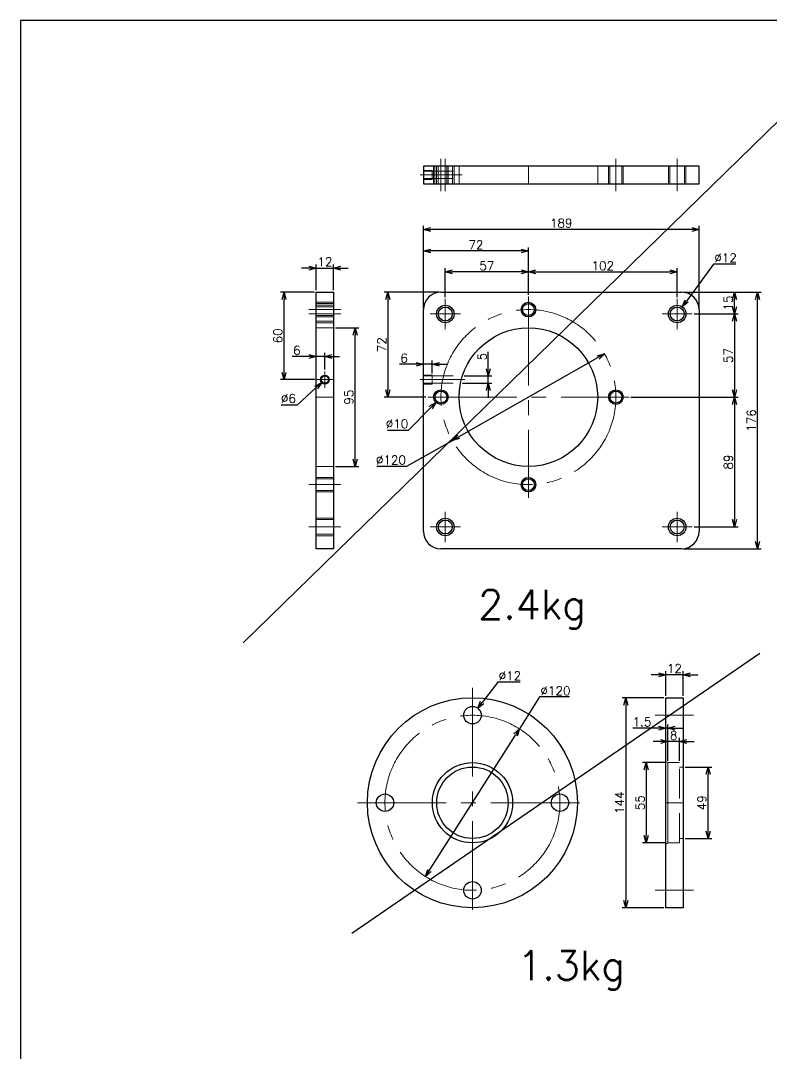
# Model space of a CAD drawing. Header units: millimetres. Extents: x 0 to 49006, y -7876 to 6995.
# Drawn here: x 12819 to 13334, y -6426 to -5718 of the extents above; entities that cross this region are included whole.
import ezdxf

# ---------------------------------------------------------------- set-up
doc = ezdxf.new("R2010")
doc.units = ezdxf.units.MM
doc.header["$LTSCALE"] = 3.2
doc.header["$PDMODE"] = 99
doc.header["$PDSIZE"] = 1
doc.linetypes.add('CENTER2', pattern=[28.575, 19.05, -3.175, 3.175, -3.175])
doc.linetypes.add('HIDDEN', pattern=[9.525, 6.35, -3.175])
for name, color, linetype, lineweight in [('04_HIDDEN', 2, 'HIDDEN', 13), ('05_CENTER', 4, 'CENTER2', 13), ('08_DIM', 3, 'Continuous', 13)]:
    doc.layers.add(name, color=color, linetype=linetype, lineweight=lineweight)
doc.layers.add('10_DRAFT', color=8, linetype='Continuous', lineweight=0, plot=False)
doc.styles.add('KSS_TXT', font='txt.shx', dxfattribs={"bigfont": 'extfont2.shx'})
doc.dimstyles.new('KSS_DIM', dxfattribs={"dimscale": 12, "dimtxt": 3, "dimasz": 2.5, "dimexe": 1.25, "dimexo": 0.625, "dimtad": 1, "dimdsep": 46, "dimtxsty": 'KSS_TXT', "dimblk": 'OPEN30', "dimcen": 0, "dimazin": 2, "dimtfac": 0.75, "dimtmove": 0, "dimatfit": 3, "dimldrblk": 'OPEN30', "dimfxl": 1.25, "dimtolj": 1, "dimarcsym": 0})
doc.dimstyles.new('KSS_DIM$3', dxfattribs={"dimscale": 12, "dimtxt": 3, "dimasz": 2.5, "dimexe": 1.25, "dimexo": 0.625, "dimtad": 1, "dimtih": 1, "dimtoh": 1, "dimdsep": 46, "dimtxsty": 'KSS_TXT', "dimblk": 'OPEN30', "dimcen": 0, "dimazin": 2, "dimtfac": 0.75, "dimtofl": 0, "dimtmove": 0, "dimatfit": 3, "dimldrblk": 'OPEN30', "dimfxl": 1.25, "dimtolj": 1, "dimarcsym": 0})

# ---------------------------------------------------------------- blocks, each defined once
blk = doc.blocks.new('_Open30')
at = {"color": 0, "linetype": 'ByBlock', "lineweight": -2}
for p, q in [((-1, 0.27), (0, 0)), ((0, 0), (-1, -0.27)), ((0, 0), (-1, 0))]:
    blk.add_line(p, q, dxfattribs=at)
blk = doc.blocks.new('*D1245')
at = {"layer": '08_DIM', "color": 0, "lineweight": -2, "transparency": 16777216}
for p, q in [((13139.76, -5956.68), (13139.76, -5945.18)), ((13121.98, -5966.68), (13142.26, -5966.68)), ((13123.29, -5961.68), (13142.26, -5961.68)), ((13139.76, -5966.68), (13139.76, -5961.68)), ((13139.76, -5971.68), (13139.76, -5976.68))]:
    blk.add_line(p, q, dxfattribs=at)
at = {"layer": 'Defpoints', "color": 0, "transparency": 16777216}
for p in [(13120.73, -5966.68), (13122.04, -5961.68), (13139.76, -5961.68)]:
    blk.add_point(p, dxfattribs=at)
at = {"layer": '08_DIM', "color": 0, "lineweight": -2, "transparency": 16777216, "xscale": 5, "yscale": 5, "zscale": 5}
for p, rotation in [((13139.76, -5961.68), 270), ((13139.76, -5966.68), 90)]:
    blk.add_blockref('_Open30', p, dxfattribs=dict(at, rotation=rotation))
at = {"layer": '08_DIM', "color": 0, "transparency": 16777216, "insert": (13135.51, -5948.43), "char_height": 6, "attachment_point": 5, "rotation": 90, "style": 'KSS_TXT'}
blk.add_mtext('\\A1;5', dxfattribs=at)
blk = doc.blocks.new('*D1246')
at = {"layer": '08_DIM', "color": 0, "lineweight": -2, "transparency": 16777216}
for p, q in [((13090.27, -5953.67), (13078.77, -5953.67)), ((13095.27, -5959.93), (13095.27, -5951.17)), ((13101.27, -5953.67), (13095.27, -5953.67)), ((13101.27, -5959.93), (13101.27, -5951.17)), ((13106.27, -5953.67), (13111.27, -5953.67))]:
    blk.add_line(p, q, dxfattribs=at)
at = {"layer": 'Defpoints', "color": 0, "transparency": 16777216}
for p in [(13095.27, -5953.67), (13095.27, -5961.18), (13101.27, -5961.18)]:
    blk.add_point(p, dxfattribs=at)
at = {"layer": '08_DIM', "color": 0, "lineweight": -2, "transparency": 16777216, "xscale": 5, "yscale": 5, "zscale": 5}
blk.add_blockref('_Open30', (13095.27, -5953.67), dxfattribs=at)
at = {"layer": '08_DIM', "color": 0, "lineweight": -2, "transparency": 16777216, "xscale": 5, "yscale": 5, "zscale": 5, "rotation": 180}
blk.add_blockref('_Open30', (13101.27, -5953.67), dxfattribs=at)
at = {"layer": '08_DIM', "color": 0, "transparency": 16777216, "insert": (13082.02, -5949.42), "char_height": 6, "attachment_point": 5, "style": 'KSS_TXT'}
blk.add_mtext('\\A1;6', dxfattribs=at)
blk = doc.blocks.new('*D1247')
at = {"layer": '08_DIM', "color": 0, "lineweight": -2, "transparency": 16777216}
for p, q in [((13008.94, -5981.37), (13021.8, -5969.59)), ((12997.69, -5981.37), (13008.94, -5981.37))]:
    blk.add_line(p, q, dxfattribs=at)
at = {"layer": 'Defpoints', "color": 0, "transparency": 16777216}
for p in [(13025.49, -5966.21), (13029.92, -5962.16)]:
    blk.add_point(p, dxfattribs=at)
at = {"layer": '08_DIM', "color": 0, "lineweight": -2, "transparency": 16777216, "xscale": 5, "yscale": 5, "zscale": 5, "rotation": 42.48790351526424}
blk.add_blockref('_Open30', (13025.49, -5966.21), dxfattribs=at)
at = {"layer": '08_DIM', "color": 0, "transparency": 16777216, "insert": (13002.69, -5977.12), "char_height": 6, "attachment_point": 5, "style": 'KSS_TXT'}
blk.add_mtext('\\A1;%%C6', dxfattribs=at)
blk = doc.blocks.new('*D1248')
at = {"layer": '08_DIM', "color": 0, "lineweight": -2, "transparency": 16777216}
for p, q in [((13021.7, -5957.26), (13021.7, -5945.82)), ((13027.7, -5957.26), (13027.7, -5945.82)), ((13016.7, -5948.32), (13005.2, -5948.32)), ((13027.7, -5948.32), (13021.7, -5948.32)), ((13032.7, -5948.32), (13037.7, -5948.32))]:
    blk.add_line(p, q, dxfattribs=at)
at = {"layer": 'Defpoints', "color": 0, "transparency": 16777216}
for p in [(13021.7, -5948.32), (13021.7, -5958.51), (13027.7, -5958.51)]:
    blk.add_point(p, dxfattribs=at)
at = {"layer": '08_DIM', "color": 0, "lineweight": -2, "transparency": 16777216, "xscale": 5, "yscale": 5, "zscale": 5}
blk.add_blockref('_Open30', (13021.7, -5948.32), dxfattribs=at)
at = {"layer": '08_DIM', "color": 0, "lineweight": -2, "transparency": 16777216, "xscale": 5, "yscale": 5, "zscale": 5, "rotation": 180}
blk.add_blockref('_Open30', (13027.7, -5948.32), dxfattribs=at)
at = {"layer": '08_DIM', "color": 0, "transparency": 16777216, "insert": (13008.45, -5944.07), "char_height": 6, "attachment_point": 5, "style": 'KSS_TXT'}
blk.add_mtext('\\A1;6', dxfattribs=at)
blk = doc.blocks.new('*D1249')
at = {"layer": '08_DIM', "color": 0, "lineweight": -2, "transparency": 16777216}
for p, q in [((13020.45, -5904.18), (12997.16, -5904.18)), ((12999.66, -5959.18), (12999.66, -5909.18)), ((13020.78, -5964.18), (12997.16, -5964.18))]:
    blk.add_line(p, q, dxfattribs=at)
at = {"layer": 'Defpoints', "color": 0, "transparency": 16777216}
for p in [(12999.66, -5904.18), (13021.7, -5904.18), (13022.03, -5964.18)]:
    blk.add_point(p, dxfattribs=at)
at = {"layer": '08_DIM', "color": 0, "lineweight": -2, "transparency": 16777216, "xscale": 5, "yscale": 5, "zscale": 5}
for p, rotation in [((12999.66, -5904.18), 90), ((12999.66, -5964.18), 270)]:
    blk.add_blockref('_Open30', p, dxfattribs=dict(at, rotation=rotation))
at = {"layer": '08_DIM', "color": 0, "transparency": 16777216, "insert": (12995.41, -5934.18), "char_height": 6, "attachment_point": 5, "rotation": 90, "style": 'KSS_TXT'}
blk.add_mtext('\\A1;60', dxfattribs=at)
blk = doc.blocks.new('A$C5100760A_1_1_1')
at = {"color": 0}
blk.add_lwpolyline([(-72, 12), (-72, 0), (117, 0), (117, 12)], close=True, dxfattribs=at)
at = {"layer": '04_HIDDEN', "color": 9}
for p, q in [((-72, 9), (-66, 9)), ((-72, 8.5), (-47.5, 8.5)), ((-66, 3), (-66, 9)), ((-65, 12), (-65, 0)), ((-64.1, 12), (-64.1, 0)), ((-55.9, 12), (-55.9, 0)), ((-55, 12), (-55, 0)), ((55, 12), (55, 0)), ((55.9, 12), (55.9, 0)), ((64.1, 12), (64.1, 0)), ((65.04, 12), (65.04, 0)), ((-72, 3.5), (-47.5, 3.5)), ((-72, 3), (-66, 3))]:
    blk.add_line(p, q, dxfattribs=at)
at = {"layer": '04_HIDDEN'}
for p, q in [((-63, 12), (-63, 0)), ((-62, 12), (-62, 0)), ((-52, 12), (-52, 0)), ((-51, 12), (-51, 0)), ((-47.5, 12), (-47.5, 0)), ((47.5, 12), (47.5, 0)), ((95.96, 12), (95.96, 0)), ((97, 12), (97, 0)), ((107, 12), (107, 0)), ((108, 12), (108, 0))]:
    blk.add_line(p, q, dxfattribs=at)
at = {"layer": '05_CENTER', "color": 9}
for p, q in [((-60, 17), (-60, -5)), ((60, 17), (60, -5)), ((-74.25, 6), (-45.44, 6))]:
    blk.add_line(p, q, dxfattribs=at)
at = {"layer": '05_CENTER'}
for p, q in [((-57, 17), (-57, -5)), ((102, 17), (102, -5))]:
    blk.add_line(p, q, dxfattribs=at)
at = {"layer": '10_DRAFT'}
blk.add_line((0, 12), (0, 0), dxfattribs=at)
blk = doc.blocks.new('*D1285')
at = {"layer": '08_DIM', "color": 0, "lineweight": -2, "transparency": 16777216}
for p, q in [((13174.94, -6181.71), (13161.04, -6203.6)), ((13195.44, -6181.71), (13174.94, -6181.71)), ((13096.71, -6304.9), (13158.36, -6207.82))]:
    blk.add_line(p, q, dxfattribs=at)
at = {"layer": 'Defpoints', "color": 0, "transparency": 16777216}
for p in [(13161.04, -6203.6), (13096.71, -6304.9)]:
    blk.add_point(p, dxfattribs=at)
at = {"layer": '08_DIM', "color": 0, "lineweight": -2, "transparency": 16777216, "xscale": 5, "yscale": 5, "zscale": 5}
for p, rotation in [((13161.04, -6203.6), 57.58603487528679), ((13096.71, -6304.9), 237.5860348752868)]:
    blk.add_blockref('_Open30', p, dxfattribs=dict(at, rotation=rotation))
at = {"layer": '08_DIM', "color": 0, "transparency": 16777216, "insert": (13185.82, -6177.46), "char_height": 6, "attachment_point": 5, "style": 'KSS_TXT'}
blk.add_mtext('\\A1;%%C120', dxfattribs=at)
blk = doc.blocks.new('*D1288')
at = {"layer": '08_DIM', "color": 0, "lineweight": -2, "transparency": 16777216}
for p, q in [((13146.31, -6171.5), (13135.57, -6185.52)), ((13161.56, -6171.5), (13146.31, -6171.5))]:
    blk.add_line(p, q, dxfattribs=at)
at = {"layer": 'Defpoints', "color": 0, "transparency": 16777216}
for p in [(13132.53, -6189.49), (13125.23, -6199.01)]:
    blk.add_point(p, dxfattribs=at)
at = {"layer": '08_DIM', "color": 0, "lineweight": -2, "transparency": 16777216, "xscale": 5, "yscale": 5, "zscale": 5, "rotation": 232.5380478019201}
blk.add_blockref('_Open30', (13132.53, -6189.49), dxfattribs=at)
at = {"layer": '08_DIM', "color": 0, "transparency": 16777216, "insert": (13154.56, -6167.25), "char_height": 6, "attachment_point": 5, "style": 'KSS_TXT'}
blk.add_mtext('\\A1;%%C12', dxfattribs=at)
blk = doc.blocks.new('A$C626323E2_1_1_1')
at = {"color": 0}
blk.add_lwpolyline([(0, 72), (12, 72), (12, -72), (0, -72)], close=True, dxfattribs=at)
at = {"layer": '04_HIDDEN'}
for p, q in [((1.5, 27.5), (0, 28.37)), ((9.5, -27.5), (9.5, 27.5)), ((9.5, 24.5), (12, 24.5)), ((1.5, -27.5), (0, -28.37)), ((9.5, -24.5), (12, -24.5))]:
    blk.add_line(p, q, dxfattribs=at)
for points in [[(1.5, 27.5), (9.5, 27.5)], [(1.5, -27.5), (9.5, -27.5)]]:
    blk.add_lwpolyline(points, dxfattribs=at)
at = {"layer": '05_CENTER'}
for p, q in [((-7.17, 60), (19.08, 60)), ((-7.17, -60), (19.08, -60))]:
    blk.add_line(p, q, dxfattribs=at)
at = {"layer": '10_DRAFT'}
for p, q in [((1.5, 27.5), (1.5, -27.5)), ((12, 0), (0, 0))]:
    blk.add_line(p, q, dxfattribs=at)
blk = doc.blocks.new('A$C40332C96_1_1_1')
at = {"color": 0}
for centre, radius in [((0, 0), 72), ((0, 60), 6), ((0, 0), 27.5), ((0, 0), 24.5), ((-60, 0), 6), ((60, 0), 6), ((0, -60), 6)]:
    blk.add_circle(centre, radius, dxfattribs=at)
at = {"layer": '05_CENTER'}
for p, q in [((0, 78.88), (0, -78.88)), ((-78.88, 0), (78.88, 0))]:
    blk.add_line(p, q, dxfattribs=at)
blk.add_circle((0, 0), 60, dxfattribs=at)
blk = doc.blocks.new('*D1295')
at = {"layer": '08_DIM', "color": 0, "lineweight": -2, "transparency": 16777216}
for p, q in [((13260.15, -6182.25), (13231.55, -6182.25)), ((13234.05, -6187.25), (13234.05, -6321.25)), ((13260.15, -6326.25), (13231.55, -6326.25))]:
    blk.add_line(p, q, dxfattribs=at)
at = {"layer": 'Defpoints', "color": 0, "transparency": 16777216}
for p in [(13261.4, -6182.25), (13234.05, -6326.25), (13261.4, -6326.25)]:
    blk.add_point(p, dxfattribs=at)
at = {"layer": '08_DIM', "color": 0, "lineweight": -2, "transparency": 16777216, "xscale": 5, "yscale": 5, "zscale": 5}
for p, rotation in [((13234.05, -6182.25), 90), ((13234.05, -6326.25), 270)]:
    blk.add_blockref('_Open30', p, dxfattribs=dict(at, rotation=rotation))
at = {"layer": '08_DIM', "color": 0, "transparency": 16777216, "insert": (13229.8, -6254.25), "char_height": 6, "attachment_point": 5, "rotation": 90, "style": 'KSS_TXT'}
blk.add_mtext('\\A1;144', dxfattribs=at)
blk = doc.blocks.new('*D1296')
at = {"layer": '08_DIM', "color": 0, "lineweight": -2, "transparency": 16777216}
for p, q in [((13256.4, -6166.5), (13251.4, -6166.5)), ((13261.4, -6181), (13261.4, -6164)), ((13273.4, -6166.5), (13261.4, -6166.5)), ((13273.4, -6181), (13273.4, -6164)), ((13278.4, -6166.5), (13283.4, -6166.5))]:
    blk.add_line(p, q, dxfattribs=at)
at = {"layer": 'Defpoints', "color": 0, "transparency": 16777216}
for p in [(13261.4, -6166.5), (13261.4, -6182.25), (13273.4, -6182.25)]:
    blk.add_point(p, dxfattribs=at)
at = {"layer": '08_DIM', "color": 0, "lineweight": -2, "transparency": 16777216, "xscale": 5, "yscale": 5, "zscale": 5}
blk.add_blockref('_Open30', (13261.4, -6166.5), dxfattribs=at)
at = {"layer": '08_DIM', "color": 0, "lineweight": -2, "transparency": 16777216, "xscale": 5, "yscale": 5, "zscale": 5, "rotation": 180}
blk.add_blockref('_Open30', (13273.4, -6166.5), dxfattribs=at)
at = {"layer": '08_DIM', "color": 0, "transparency": 16777216, "insert": (13267.4, -6162.25), "char_height": 6, "attachment_point": 5, "style": 'KSS_TXT'}
blk.add_mtext('\\A1;12', dxfattribs=at)
blk = doc.blocks.new('*D1297')
at = {"layer": '08_DIM', "color": 0, "lineweight": -2, "transparency": 16777216}
for p, q in [((13261.4, -6225.5), (13261.4, -6200.66)), ((13262.9, -6225.5), (13262.9, -6200.66)), ((13256.4, -6203.16), (13238.9, -6203.16)), ((13262.9, -6203.16), (13261.4, -6203.16)), ((13267.9, -6203.16), (13272.9, -6203.16))]:
    blk.add_line(p, q, dxfattribs=at)
at = {"layer": 'Defpoints', "color": 0, "transparency": 16777216}
for p in [(13261.4, -6203.16), (13261.4, -6226.75), (13262.9, -6226.75)]:
    blk.add_point(p, dxfattribs=at)
at = {"layer": '08_DIM', "color": 0, "lineweight": -2, "transparency": 16777216, "xscale": 5, "yscale": 5, "zscale": 5}
blk.add_blockref('_Open30', (13261.4, -6203.16), dxfattribs=at)
at = {"layer": '08_DIM', "color": 0, "lineweight": -2, "transparency": 16777216, "xscale": 5, "yscale": 5, "zscale": 5, "rotation": 180}
blk.add_blockref('_Open30', (13262.9, -6203.16), dxfattribs=at)
at = {"layer": '08_DIM', "color": 0, "transparency": 16777216, "insert": (13245.15, -6198.9), "char_height": 6, "attachment_point": 5, "style": 'KSS_TXT'}
blk.add_mtext('\\A1;1.5', dxfattribs=at)
blk = doc.blocks.new('*D1298')
at = {"layer": '08_DIM', "color": 0, "lineweight": -2, "transparency": 16777216}
for p, q in [((13257.9, -6212.32), (13252.9, -6212.32)), ((13262.9, -6225.5), (13262.9, -6209.82)), ((13270.9, -6212.32), (13262.9, -6212.32)), ((13270.9, -6225.5), (13270.9, -6209.82)), ((13275.9, -6212.32), (13280.9, -6212.32))]:
    blk.add_line(p, q, dxfattribs=at)
at = {"layer": 'Defpoints', "color": 0, "transparency": 16777216}
for p in [(13262.9, -6212.32), (13262.9, -6226.75), (13270.9, -6226.75)]:
    blk.add_point(p, dxfattribs=at)
at = {"layer": '08_DIM', "color": 0, "lineweight": -2, "transparency": 16777216, "xscale": 5, "yscale": 5, "zscale": 5}
blk.add_blockref('_Open30', (13262.9, -6212.32), dxfattribs=at)
at = {"layer": '08_DIM', "color": 0, "lineweight": -2, "transparency": 16777216, "xscale": 5, "yscale": 5, "zscale": 5, "rotation": 180}
blk.add_blockref('_Open30', (13270.9, -6212.32), dxfattribs=at)
at = {"layer": '08_DIM', "color": 0, "transparency": 16777216, "insert": (13266.9, -6208.07), "char_height": 6, "attachment_point": 5, "style": 'KSS_TXT'}
blk.add_mtext('\\A1;8', dxfattribs=at)
blk = doc.blocks.new('*D1299')
at = {"layer": '08_DIM', "color": 0, "lineweight": -2, "transparency": 16777216}
for p, q in [((13274.65, -6229.75), (13293.02, -6229.75)), ((13290.52, -6273.75), (13290.52, -6234.75)), ((13274.65, -6278.75), (13293.02, -6278.75))]:
    blk.add_line(p, q, dxfattribs=at)
at = {"layer": 'Defpoints', "color": 0, "transparency": 16777216}
for p in [(13273.4, -6229.75), (13290.52, -6229.75), (13273.4, -6278.75)]:
    blk.add_point(p, dxfattribs=at)
at = {"layer": '08_DIM', "color": 0, "lineweight": -2, "transparency": 16777216, "xscale": 5, "yscale": 5, "zscale": 5}
for p, rotation in [((13290.52, -6229.75), 90), ((13290.52, -6278.75), 270)]:
    blk.add_blockref('_Open30', p, dxfattribs=dict(at, rotation=rotation))
at = {"layer": '08_DIM', "color": 0, "transparency": 16777216, "insert": (13286.27, -6254.25), "char_height": 6, "attachment_point": 5, "rotation": 90, "style": 'KSS_TXT'}
blk.add_mtext('\\A1;49', dxfattribs=at)
blk = doc.blocks.new('*D1300')
at = {"layer": '08_DIM', "color": 0, "lineweight": -2, "transparency": 16777216}
for p, q in [((13261.65, -6226.75), (13245.58, -6226.75)), ((13248.08, -6231.75), (13248.08, -6276.75)), ((13261.65, -6281.75), (13245.58, -6281.75))]:
    blk.add_line(p, q, dxfattribs=at)
at = {"layer": 'Defpoints', "color": 0, "transparency": 16777216}
for p in [(13262.9, -6226.75), (13248.08, -6281.75), (13262.9, -6281.75)]:
    blk.add_point(p, dxfattribs=at)
at = {"layer": '08_DIM', "color": 0, "lineweight": -2, "transparency": 16777216, "xscale": 5, "yscale": 5, "zscale": 5}
for p, rotation in [((13248.08, -6226.75), 90), ((13248.08, -6281.75), 270)]:
    blk.add_blockref('_Open30', p, dxfattribs=dict(at, rotation=rotation))
at = {"layer": '08_DIM', "color": 0, "transparency": 16777216, "insert": (13243.82, -6254.25), "char_height": 6, "attachment_point": 5, "rotation": 90, "style": 'KSS_TXT'}
blk.add_mtext('\\A1;55', dxfattribs=at)
blk = doc.blocks.new('*D1301')
at = {"layer": '08_DIM', "color": 0, "lineweight": -2, "transparency": 16777216}
for p, q in [((13085.06, -5998.77), (13100.26, -5983.31)), ((13070.56, -5998.77), (13085.06, -5998.77))]:
    blk.add_line(p, q, dxfattribs=at)
at = {"layer": 'Defpoints', "color": 0, "transparency": 16777216}
for p in [(13110.77, -5972.62), (13103.76, -5979.75)]:
    blk.add_point(p, dxfattribs=at)
at = {"layer": '08_DIM', "color": 0, "lineweight": -2, "transparency": 16777216, "xscale": 5, "yscale": 5, "zscale": 5, "rotation": 45.47886722139076}
blk.add_blockref('_Open30', (13103.76, -5979.75), dxfattribs=at)
at = {"layer": '08_DIM', "color": 0, "transparency": 16777216, "insert": (13077.18, -5994.52), "char_height": 6, "attachment_point": 5, "style": 'KSS_TXT'}
blk.add_mtext('\\A1;%%C10', dxfattribs=at)
blk = doc.blocks.new('*D1302')
at = {"layer": '08_DIM', "color": 0, "lineweight": -2, "transparency": 16777216}
for p, q in [((13016.7, -5887.69), (13011.7, -5887.69)), ((13021.7, -5902.93), (13021.7, -5885.19)), ((13021.7, -5887.69), (13033.7, -5887.69)), ((13033.7, -5902.93), (13033.7, -5885.19)), ((13038.7, -5887.69), (13043.7, -5887.69))]:
    blk.add_line(p, q, dxfattribs=at)
at = {"layer": 'Defpoints', "color": 0, "transparency": 16777216}
for p in [(13033.7, -5887.69), (13021.7, -5904.18), (13033.7, -5904.18)]:
    blk.add_point(p, dxfattribs=at)
at = {"layer": '08_DIM', "color": 0, "lineweight": -2, "transparency": 16777216, "xscale": 5, "yscale": 5, "zscale": 5}
blk.add_blockref('_Open30', (13021.7, -5887.69), dxfattribs=at)
at = {"layer": '08_DIM', "color": 0, "lineweight": -2, "transparency": 16777216, "xscale": 5, "yscale": 5, "zscale": 5, "rotation": 180}
blk.add_blockref('_Open30', (13033.7, -5887.69), dxfattribs=at)
at = {"layer": '08_DIM', "color": 0, "transparency": 16777216, "insert": (13027.7, -5883.44), "char_height": 6, "attachment_point": 5, "style": 'KSS_TXT'}
blk.add_mtext('\\A1;12', dxfattribs=at)
blk = doc.blocks.new('M12Tz_1_1_1')
at = {"color": 0}
for radius in [6, 4.75]:
    blk.add_circle((0, 0), radius, dxfattribs=at)
at = {"layer": '05_CENTER'}
for p, q in [((0, -10.33), (0, 10.33)), ((10.33, 0), (-10.33, 0))]:
    blk.add_line(p, q, dxfattribs=at)
blk = doc.blocks.new('A$C6E415A49_1_1_1')
at = {"color": 0}
for p, q in [((-60, 72), (105, 72)), ((-72, -92), (-72, 60)), ((117, 60), (117, -92)), ((105, -104), (-60, -104))]:
    blk.add_line(p, q, dxfattribs=at)
for centre, radius in [((0, 60), 5), ((0, 60), 4.1), ((0, 0), 47.5), ((-60, 0), 5), ((-60, 0), 4.1), ((60, 0), 5), ((60, 0), 4.1), ((0, -60), 5), ((0, -60), 4.1)]:
    blk.add_circle(centre, radius, dxfattribs=at)
for centre, start, end in [((-60, 60), 90, 180), ((105, 60), 0, 90), ((-60, -92), 180, 270), ((105, -92), 270, 0)]:
    blk.add_arc(centre, 12, start, end, dxfattribs=at)
at = {"layer": '04_HIDDEN'}
for p, q in [((-72, 15), (-66, 15)), ((-72, 14.5), (-45.23, 14.5)), ((-66, 15), (-66, 9)), ((-72, 9.5), (-46.54, 9.5)), ((-72, 9), (-66, 9))]:
    blk.add_line(p, q, dxfattribs=at)
at = {"layer": '05_CENTER'}
for p, q in [((0, 69), (0, -69)), ((-74.25, 12), (-43.68, 12)), ((-69, 0), (69, 0))]:
    blk.add_line(p, q, dxfattribs=at)
blk.add_circle((0, 0), 60, dxfattribs=at)
for p in [(-57, 57), (102, 57), (-57, -89), (102, -89)]:
    blk.add_blockref('M12Tz_1_1_1', p)
blk = doc.blocks.new('*D1303')
at = {"layer": '08_DIM', "color": 0, "lineweight": -2, "transparency": 16777216}
for p, q in [((13294.24, -5884.99), (13275.76, -5910.3)), ((13309.49, -5884.99), (13294.24, -5884.99))]:
    blk.add_line(p, q, dxfattribs=at)
at = {"layer": 'Defpoints', "color": 0, "transparency": 16777216}
for p in [(13272.81, -5914.34), (13265.73, -5924.03)]:
    blk.add_point(p, dxfattribs=at)
at = {"layer": '08_DIM', "color": 0, "lineweight": -2, "transparency": 16777216, "xscale": 5, "yscale": 5, "zscale": 5, "rotation": 233.8601465880365}
blk.add_blockref('_Open30', (13272.81, -5914.34), dxfattribs=at)
at = {"layer": '08_DIM', "color": 0, "transparency": 16777216, "insert": (13302.49, -5880.74), "char_height": 6, "attachment_point": 5, "style": 'KSS_TXT'}
blk.add_mtext('\\A1;%%C12', dxfattribs=at)
blk = doc.blocks.new('*D1304')
at = {"layer": '08_DIM', "color": 0, "lineweight": -2, "transparency": 16777216}
for p, q in [((13034.95, -5928.68), (13050.92, -5928.68)), ((13048.42, -6018.68), (13048.42, -5933.68)), ((13034.95, -6023.68), (13050.92, -6023.68))]:
    blk.add_line(p, q, dxfattribs=at)
at = {"layer": 'Defpoints', "color": 0, "transparency": 16777216}
for p in [(13033.7, -5928.68), (13048.42, -5928.68), (13033.7, -6023.68)]:
    blk.add_point(p, dxfattribs=at)
at = {"layer": '08_DIM', "color": 0, "lineweight": -2, "transparency": 16777216, "xscale": 5, "yscale": 5, "zscale": 5}
for p, rotation in [((13048.42, -5928.68), 90), ((13048.42, -6023.68), 270)]:
    blk.add_blockref('_Open30', p, dxfattribs=dict(at, rotation=rotation))
at = {"layer": '08_DIM', "color": 0, "transparency": 16777216, "insert": (13044.16, -5976.18), "char_height": 6, "attachment_point": 5, "rotation": 90, "style": 'KSS_TXT'}
blk.add_mtext('\\A1;95', dxfattribs=at)
blk = doc.blocks.new('*D1305')
at = {"layer": '08_DIM', "color": 0, "lineweight": -2, "transparency": 16777216}
for p, q in [((13219.45, -5946.56), (13119.44, -6003.33)), ((13083.9, -6023.51), (13115.09, -6005.8)), ((13063.4, -6023.51), (13083.9, -6023.51))]:
    blk.add_line(p, q, dxfattribs=at)
at = {"layer": 'Defpoints', "color": 0, "transparency": 16777216}
for p in [(13219.45, -5946.56), (13115.09, -6005.8)]:
    blk.add_point(p, dxfattribs=at)
at = {"layer": '08_DIM', "color": 0, "lineweight": -2, "transparency": 16777216, "xscale": 5, "yscale": 5, "zscale": 5}
for p, rotation in [((13219.45, -5946.56), 29.58243818788548), ((13115.09, -6005.8), 209.5824381878855)]:
    blk.add_blockref('_Open30', p, dxfattribs=dict(at, rotation=rotation))
at = {"layer": '08_DIM', "color": 0, "transparency": 16777216, "insert": (13073.02, -6019.26), "char_height": 6, "attachment_point": 5, "style": 'KSS_TXT'}
blk.add_mtext('\\A1;%%C120', dxfattribs=at)
blk = doc.blocks.new('*D1306')
at = {"layer": '08_DIM', "color": 0, "lineweight": -2, "transparency": 16777216}
for p, q in [((13106.02, -5904.18), (13068.43, -5904.18)), ((13070.93, -5909.18), (13070.93, -5971.18)), ((13097.02, -5976.18), (13068.43, -5976.18))]:
    blk.add_line(p, q, dxfattribs=at)
at = {"layer": 'Defpoints', "color": 0, "transparency": 16777216}
for p in [(13107.27, -5904.18), (13070.93, -5976.18), (13098.27, -5976.18)]:
    blk.add_point(p, dxfattribs=at)
at = {"layer": '08_DIM', "color": 0, "lineweight": -2, "transparency": 16777216, "xscale": 5, "yscale": 5, "zscale": 5}
for p, rotation in [((13070.93, -5904.18), 90), ((13070.93, -5976.18), 270)]:
    blk.add_blockref('_Open30', p, dxfattribs=dict(at, rotation=rotation))
at = {"layer": '08_DIM', "color": 0, "transparency": 16777216, "insert": (13066.68, -5940.18), "char_height": 6, "attachment_point": 5, "rotation": 90, "style": 'KSS_TXT'}
blk.add_mtext('\\A1;72', dxfattribs=at)
blk = doc.blocks.new('*D1307')
at = {"layer": '08_DIM', "color": 0, "lineweight": -2, "transparency": 16777216}
for p, q in [((13095.27, -5914.93), (13095.27, -5858.68)), ((13279.27, -5861.18), (13100.27, -5861.18)), ((13284.27, -5914.93), (13284.27, -5858.68))]:
    blk.add_line(p, q, dxfattribs=at)
at = {"layer": 'Defpoints', "color": 0, "transparency": 16777216}
for p in [(13095.27, -5861.18), (13095.27, -5916.18), (13284.27, -5916.18)]:
    blk.add_point(p, dxfattribs=at)
at = {"layer": '08_DIM', "color": 0, "lineweight": -2, "transparency": 16777216, "xscale": 5, "yscale": 5, "zscale": 5, "rotation": 180}
blk.add_blockref('_Open30', (13095.27, -5861.18), dxfattribs=at)
at = {"layer": '08_DIM', "color": 0, "lineweight": -2, "transparency": 16777216, "xscale": 5, "yscale": 5, "zscale": 5}
blk.add_blockref('_Open30', (13284.27, -5861.18), dxfattribs=at)
at = {"layer": '08_DIM', "color": 0, "transparency": 16777216, "insert": (13189.77, -5856.93), "char_height": 6, "attachment_point": 5, "style": 'KSS_TXT'}
blk.add_mtext('\\A1;189', dxfattribs=at)
blk = doc.blocks.new('*D1308')
at = {"layer": '08_DIM', "color": 0, "lineweight": -2, "transparency": 16777216}
for p, q in [((13273.52, -5904.18), (13326.89, -5904.18)), ((13324.39, -6075.18), (13324.39, -5909.18)), ((13273.52, -6080.18), (13326.89, -6080.18))]:
    blk.add_line(p, q, dxfattribs=at)
at = {"layer": 'Defpoints', "color": 0, "transparency": 16777216}
for p in [(13272.27, -5904.18), (13324.39, -5904.18), (13272.27, -6080.18)]:
    blk.add_point(p, dxfattribs=at)
at = {"layer": '08_DIM', "color": 0, "lineweight": -2, "transparency": 16777216, "xscale": 5, "yscale": 5, "zscale": 5}
for p, rotation in [((13324.39, -5904.18), 90), ((13324.39, -6080.18), 270)]:
    blk.add_blockref('_Open30', p, dxfattribs=dict(at, rotation=rotation))
at = {"layer": '08_DIM', "color": 0, "transparency": 16777216, "insert": (13320.14, -5992.18), "char_height": 6, "attachment_point": 5, "rotation": 90, "style": 'KSS_TXT'}
blk.add_mtext('\\A1;176', dxfattribs=at)
blk = doc.blocks.new('*D1309')
at = {"layer": '08_DIM', "color": 0, "lineweight": -2, "transparency": 16777216}
for p, q in [((13237.52, -5976.18), (13311.12, -5976.18)), ((13308.62, -5981.18), (13308.62, -6060.18)), ((13280.85, -6065.18), (13311.12, -6065.18))]:
    blk.add_line(p, q, dxfattribs=at)
at = {"layer": 'Defpoints', "color": 0, "transparency": 16777216}
for p in [(13236.27, -5976.18), (13279.6, -6065.18), (13308.62, -6065.18)]:
    blk.add_point(p, dxfattribs=at)
at = {"layer": '08_DIM', "color": 0, "lineweight": -2, "transparency": 16777216, "xscale": 5, "yscale": 5, "zscale": 5}
for p, rotation in [((13308.62, -5976.18), 90), ((13308.62, -6065.18), 270)]:
    blk.add_blockref('_Open30', p, dxfattribs=dict(at, rotation=rotation))
at = {"layer": '08_DIM', "color": 0, "transparency": 16777216, "insert": (13304.37, -6020.68), "char_height": 6, "attachment_point": 5, "rotation": 90, "style": 'KSS_TXT'}
blk.add_mtext('\\A1;89', dxfattribs=at)
blk = doc.blocks.new('*D1310')
at = {"layer": '08_DIM', "color": 0, "lineweight": -2, "transparency": 16777216}
for p, q in [((13280.85, -5919.18), (13311.12, -5919.18)), ((13308.62, -5924.18), (13308.62, -5971.18)), ((13237.52, -5976.18), (13311.12, -5976.18))]:
    blk.add_line(p, q, dxfattribs=at)
at = {"layer": 'Defpoints', "color": 0, "transparency": 16777216}
for p in [(13279.6, -5919.18), (13236.27, -5976.18), (13308.62, -5976.18)]:
    blk.add_point(p, dxfattribs=at)
at = {"layer": '08_DIM', "color": 0, "lineweight": -2, "transparency": 16777216, "xscale": 5, "yscale": 5, "zscale": 5}
for p, rotation in [((13308.62, -5919.18), 90), ((13308.62, -5976.18), 270)]:
    blk.add_blockref('_Open30', p, dxfattribs=dict(at, rotation=rotation))
at = {"layer": '08_DIM', "color": 0, "transparency": 16777216, "insert": (13304.37, -5947.68), "char_height": 6, "attachment_point": 5, "rotation": 90, "style": 'KSS_TXT'}
blk.add_mtext('\\A1;57', dxfattribs=at)
blk = doc.blocks.new('*D1311')
at = {"layer": '08_DIM', "color": 0, "lineweight": -2, "transparency": 16777216}
for p, q in [((13273.52, -5904.18), (13311.12, -5904.18)), ((13308.62, -5914.18), (13308.62, -5909.18)), ((13280.85, -5919.18), (13311.12, -5919.18))]:
    blk.add_line(p, q, dxfattribs=at)
at = {"layer": 'Defpoints', "color": 0, "transparency": 16777216}
for p in [(13272.27, -5904.18), (13308.62, -5904.18), (13279.6, -5919.18)]:
    blk.add_point(p, dxfattribs=at)
at = {"layer": '08_DIM', "color": 0, "lineweight": -2, "transparency": 16777216, "xscale": 5, "yscale": 5, "zscale": 5}
for p, rotation in [((13308.62, -5904.18), 90), ((13308.62, -5919.18), 270)]:
    blk.add_blockref('_Open30', p, dxfattribs=dict(at, rotation=rotation))
at = {"layer": '08_DIM', "color": 0, "transparency": 16777216, "insert": (13304.37, -5911.68), "char_height": 6, "attachment_point": 5, "rotation": 90, "style": 'KSS_TXT'}
blk.add_mtext('\\A1;15', dxfattribs=at)
blk = doc.blocks.new('*D1312')
at = {"layer": '08_DIM', "color": 0, "lineweight": -2, "transparency": 16777216}
for p, q in [((13095.27, -5914.93), (13095.27, -5873.48)), ((13162.27, -5875.98), (13100.27, -5875.98)), ((13167.27, -5905.93), (13167.27, -5873.48))]:
    blk.add_line(p, q, dxfattribs=at)
at = {"layer": 'Defpoints', "color": 0, "transparency": 16777216}
for p in [(13095.27, -5875.98), (13167.27, -5907.18), (13095.27, -5916.18)]:
    blk.add_point(p, dxfattribs=at)
at = {"layer": '08_DIM', "color": 0, "lineweight": -2, "transparency": 16777216, "xscale": 5, "yscale": 5, "zscale": 5, "rotation": 180}
blk.add_blockref('_Open30', (13095.27, -5875.98), dxfattribs=at)
at = {"layer": '08_DIM', "color": 0, "lineweight": -2, "transparency": 16777216, "xscale": 5, "yscale": 5, "zscale": 5}
blk.add_blockref('_Open30', (13167.27, -5875.98), dxfattribs=at)
at = {"layer": '08_DIM', "color": 0, "transparency": 16777216, "insert": (13131.27, -5871.73), "char_height": 6, "attachment_point": 5, "style": 'KSS_TXT'}
blk.add_mtext('\\A1;72', dxfattribs=at)
blk = doc.blocks.new('*D1313')
at = {"layer": '08_DIM', "color": 0, "lineweight": -2, "transparency": 16777216}
for p, q in [((13167.27, -5905.93), (13167.27, -5887.84)), ((13172.27, -5890.34), (13264.27, -5890.34)), ((13269.27, -5907.6), (13269.27, -5887.84))]:
    blk.add_line(p, q, dxfattribs=at)
at = {"layer": 'Defpoints', "color": 0, "transparency": 16777216}
for p in [(13269.27, -5890.34), (13167.27, -5907.18), (13269.27, -5908.85)]:
    blk.add_point(p, dxfattribs=at)
at = {"layer": '08_DIM', "color": 0, "lineweight": -2, "transparency": 16777216, "xscale": 5, "yscale": 5, "zscale": 5, "rotation": 180}
blk.add_blockref('_Open30', (13167.27, -5890.34), dxfattribs=at)
at = {"layer": '08_DIM', "color": 0, "lineweight": -2, "transparency": 16777216, "xscale": 5, "yscale": 5, "zscale": 5}
blk.add_blockref('_Open30', (13269.27, -5890.34), dxfattribs=at)
at = {"layer": '08_DIM', "color": 0, "transparency": 16777216, "insert": (13218.27, -5886.09), "char_height": 6, "attachment_point": 5, "style": 'KSS_TXT'}
blk.add_mtext('\\A1;102', dxfattribs=at)
blk = doc.blocks.new('*D1314')
at = {"layer": '08_DIM', "color": 0, "lineweight": -2, "transparency": 16777216}
for p, q in [((13110.27, -5907.6), (13110.27, -5887.84)), ((13162.27, -5890.34), (13115.27, -5890.34)), ((13167.27, -5905.93), (13167.27, -5887.84))]:
    blk.add_line(p, q, dxfattribs=at)
at = {"layer": 'Defpoints', "color": 0, "transparency": 16777216}
for p in [(13110.27, -5890.34), (13110.27, -5908.85), (13167.27, -5907.18)]:
    blk.add_point(p, dxfattribs=at)
at = {"layer": '08_DIM', "color": 0, "lineweight": -2, "transparency": 16777216, "xscale": 5, "yscale": 5, "zscale": 5, "rotation": 180}
blk.add_blockref('_Open30', (13110.27, -5890.34), dxfattribs=at)
at = {"layer": '08_DIM', "color": 0, "lineweight": -2, "transparency": 16777216, "xscale": 5, "yscale": 5, "zscale": 5}
blk.add_blockref('_Open30', (13167.27, -5890.34), dxfattribs=at)
at = {"layer": '08_DIM', "color": 0, "transparency": 16777216, "insert": (13138.77, -5886.08), "char_height": 6, "attachment_point": 5, "style": 'KSS_TXT'}
blk.add_mtext('\\A1;57', dxfattribs=at)
blk = doc.blocks.new('M6tz_1_1_1')
at = {"color": 0}
for radius in [3, 2.5]:
    blk.add_circle((0, 0), radius, dxfattribs=at)
at = {"layer": '05_CENTER'}
for p, q in [((5.68, 0), (-5.68, 0)), ((0, -5.68), (0, 5.68))]:
    blk.add_line(p, q, dxfattribs=at)
blk = doc.blocks.new('A$C631057ED_1_1_1')
at = {"color": 0}
blk.add_lwpolyline([(0, -104), (12, -104), (12, 72), (0, 72)], close=True, dxfattribs=at)
at = {"layer": '04_HIDDEN', "color": 9}
for p, q in [((0, 65), (12, 65)), ((0, 64.1), (12, 64.1)), ((0, 55.9), (12, 55.9)), ((0, 55), (12, 55)), ((0, -55), (12, -55)), ((0, -55.9), (12, -55.9)), ((0, -64.1), (12, -64.1)), ((0, -65), (12, -65))]:
    blk.add_line(p, q, dxfattribs=at)
at = {"layer": '04_HIDDEN'}
for p, q in [((0, 63), (12, 63)), ((0, 62), (12, 62)), ((0, 52), (12, 52)), ((0, 51), (12, 51)), ((0, 47.5), (12, 47.5)), ((0, -47.5), (12, -47.5)), ((0, -83), (12, -83)), ((0, -84), (12, -84)), ((0, -94), (12, -94)), ((0, -95), (12, -95))]:
    blk.add_line(p, q, dxfattribs=at)
at = {"layer": '05_CENTER', "color": 9}
for p, q in [((-5, 60), (17, 60)), ((-5, -60), (17, -60))]:
    blk.add_line(p, q, dxfattribs=at)
at = {"layer": '05_CENTER'}
for p, q in [((-5, 57), (17, 57)), ((-5, -89), (17, -89))]:
    blk.add_line(p, q, dxfattribs=at)
at = {"layer": '10_DRAFT'}
blk.add_line((0, 0), (12, 0), dxfattribs=at)
at = {"xscale": -1}
blk.add_blockref('M6tz_1_1_1', (6, 12), dxfattribs=at)

msp = doc.modelspace()

# ---------------------------------------------------------------- linework, layer by layer
at = {"color": 3}
for p, q in [((13348.624, -5777.117), (12971.692, -6144.682)), ((13326.066, -6151.94), (13046.111, -6343.952))]:
    msp.add_line(p, q, dxfattribs=at)
msp.add_lwpolyline([(12819.039, -7653.62), (14815.557, -7653.62), (14815.557, -5718.073), (12819.039, -5718.073)], close=True, dxfattribs=at)

# ---------------------------------------------------------------- block references
for name, p in [('A$C5100760A_1_1_1', (13167.269, -5829.869)), ('A$C6E415A49_1_1_1', (13167.269, -5976.183)), ('A$C40332C96_1_1_1', (13128.877, -6254.252)), ('A$C626323E2_1_1_1', (13261.402, -6254.252))]:
    msp.add_blockref(name, p)
at = {"xscale": -1}
msp.add_blockref('A$C631057ED_1_1_1', (13033.704, -5976.183), dxfattribs=at)

# ---------------------------------------------------------------- texts
at = {"color": 1, "style": 'KSS_TXT'}
for s, p in [('2.4kg', (13132.816, -6128.305)), ('1.3kg', (13159.657, -6375.788))]:
    msp.add_text(s, height=20, dxfattribs=at).set_placement(p)

# ---------------------------------------------------------------- dimensions: what is measured, and where the dimension line sits
at = {"layer": '08_DIM', "color": 1}
for base, p1, p2, override, picture, middle in [((13095.269, -5861.181), (13284.269, -5916.183), (13095.269, -5916.183), {"dimscale": 2, "dimarcsym": 1}, '*D1307', (13189.769, -5856.931)), ((13095.269, -5875.982), (13167.269, -5907.183), (13095.269, -5916.183), {"dimscale": 2, "dimarcsym": 1}, '*D1312', (13131.269, -5871.732)), ((13110.269, -5890.336), (13167.269, -5907.183), (13110.269, -5908.851), {"dimscale": 2, "dimarcsym": 1}, '*D1314', (13138.769, -5886.081)), ((13269.269, -5890.336), (13167.269, -5907.183), (13269.269, -5908.851), {"dimscale": 2, "dimarcsym": 1}, '*D1313', (13218.269, -5886.086)), ((13021.704, -5948.32), (13027.704, -5958.507), (13021.704, -5958.507), {"dimscale": 2}, '*D1248', (13008.454, -5944.07)), ((13095.269, -5953.667), (13101.269, -5961.183), (13095.269, -5961.183), {"dimscale": 2}, '*D1246', (13082.019, -5949.417))]:
    dim = msp.add_linear_dim(base=base, p1=p1, p2=p2, dimstyle='KSS_DIM', override=override, dxfattribs=at)
    dim.commit()
    dim.dimension.update_dxf_attribs({"geometry": picture, "text_midpoint": middle})
at = {"layer": '08_DIM'}
dim = msp.add_linear_dim(base=(13033.704, -5887.688), p1=(13021.704, -5904.183), p2=(13033.704, -5904.183), angle=180, dimstyle='KSS_DIM', override={"dimscale": 2, "dimarcsym": 1}, dxfattribs=at)
dim.commit()
dim.dimension.update_dxf_attribs({"geometry": '*D1302', "text_midpoint": (13027.704, -5883.438)})
for p1, p2, picture, middle in [((13265.73, -5924.028), (13272.807, -5914.337), '*D1303', (13302.492, -5884.986)), ((13125.227, -6199.015), (13132.526, -6189.49), '*D1288', (13154.564, -6171.496))]:
    dim = msp.add_diameter_dim_2p(p1=p1, p2=p2, dimstyle='KSS_DIM$3', override={"dimscale": 2, "dimpost": '%%C<>', "dimarcsym": 1}, dxfattribs=at)
    dim.commit()
    dim.dimension.update_dxf_attribs({"geometry": picture, "text_midpoint": middle, "dimtype": 163})
at = {"layer": '08_DIM', "color": 1}
for base, p1, p2, override, picture, middle in [((12999.658, -5904.183), (13022.029, -5964.183), (13021.704, -5904.183), {"dimscale": 2}, '*D1249', (12995.408, -5934.183)), ((13070.929, -5976.183), (13107.269, -5904.183), (13098.269, -5976.183), {"dimscale": 2, "dimarcsym": 1}, '*D1306', (13066.679, -5940.183)), ((13324.386, -5904.183), (13272.269, -6080.183), (13272.269, -5904.183), {"dimscale": 2, "dimarcsym": 1}, '*D1308', (13320.136, -5992.183)), ((13308.62, -5904.183), (13279.601, -5919.183), (13272.269, -5904.183), {"dimscale": 2, "dimarcsym": 1}, '*D1311', (13304.366, -5911.683)), ((13308.62, -5976.183), (13279.601, -5919.183), (13236.269, -5976.183), {"dimscale": 2, "dimarcsym": 1}, '*D1310', (13304.366, -5947.683)), ((13048.416, -5928.683), (13033.704, -6023.683), (13033.704, -5928.683), {"dimscale": 2, "dimarcsym": 1}, '*D1304', (13044.162, -5976.183)), ((13139.761, -5961.683), (13120.728, -5966.683), (13122.036, -5961.683), {"dimscale": 2}, '*D1245', (13135.507, -5948.433)), ((13308.62, -6065.183), (13236.269, -5976.183), (13279.601, -6065.183), {"dimscale": 2, "dimarcsym": 1}, '*D1309', (13304.37, -6020.683)), ((13234.052, -6326.252), (13261.402, -6182.252), (13261.402, -6326.252), {"dimscale": 2, "dimarcsym": 1}, '*D1295', (13229.802, -6254.252)), ((13248.075, -6281.752), (13262.902, -6226.752), (13262.902, -6281.752), {"dimscale": 2, "dimarcsym": 1}, '*D1300', (13243.817, -6254.252)), ((13290.521, -6229.752), (13273.402, -6278.752), (13273.402, -6229.752), {"dimscale": 2, "dimarcsym": 1}, '*D1299', (13286.271, -6254.252))]:
    dim = msp.add_linear_dim(base=base, p1=p1, p2=p2, angle=90, dimstyle='KSS_DIM', override=override, dxfattribs=at)
    dim.commit()
    dim.dimension.update_dxf_attribs({"geometry": picture, "text_midpoint": middle})
for p1, p2, override, picture, middle in [((13219.448, -5946.562), (13115.09, -6005.803), {"dimscale": 2, "dimpost": '%%C<>', "dimtix": 1, "dimatfit": 2, "dimarcsym": 1}, '*D1305', (13073.023, -6023.51)), ((13029.917, -5962.156), (13025.492, -5966.209), {"dimscale": 2, "dimpost": '%%C<>'}, '*D1247', (13002.687, -5981.373)), ((13110.775, -5972.618), (13103.763, -5979.748), {"dimscale": 2, "dimpost": '%%C<>', "dimarcsym": 1}, '*D1301', (13077.182, -5998.769)), ((13096.715, -6304.904), (13161.039, -6203.6), {"dimscale": 2, "dimpost": '%%C<>', "dimtix": 1, "dimatfit": 2, "dimarcsym": 1}, '*D1285', (13185.816, -6181.706))]:
    dim = msp.add_diameter_dim_2p(p1=p1, p2=p2, dimstyle='KSS_DIM$3', override=override, dxfattribs=at)
    dim.commit()
    dim.dimension.update_dxf_attribs({"geometry": picture, "text_midpoint": middle, "dimtype": 163})
at = {"layer": '08_DIM'}
for base, p1, p2, picture, middle in [((13261.402, -6166.496), (13273.402, -6182.252), (13261.402, -6182.252), '*D1296', (13267.402, -6162.246)), ((13261.402, -6203.156), (13262.902, -6226.752), (13261.402, -6226.752), '*D1297', (13245.152, -6198.902)), ((13262.902, -6212.316), (13270.902, -6226.752), (13262.902, -6226.752), '*D1298', (13266.902, -6208.066))]:
    dim = msp.add_linear_dim(base=base, p1=p1, p2=p2, dimstyle='KSS_DIM', override={"dimscale": 2, "dimarcsym": 1}, dxfattribs=at)
    dim.commit()
    dim.dimension.update_dxf_attribs({"geometry": picture, "text_midpoint": middle})

doc.saveas('drawing.dxf')
